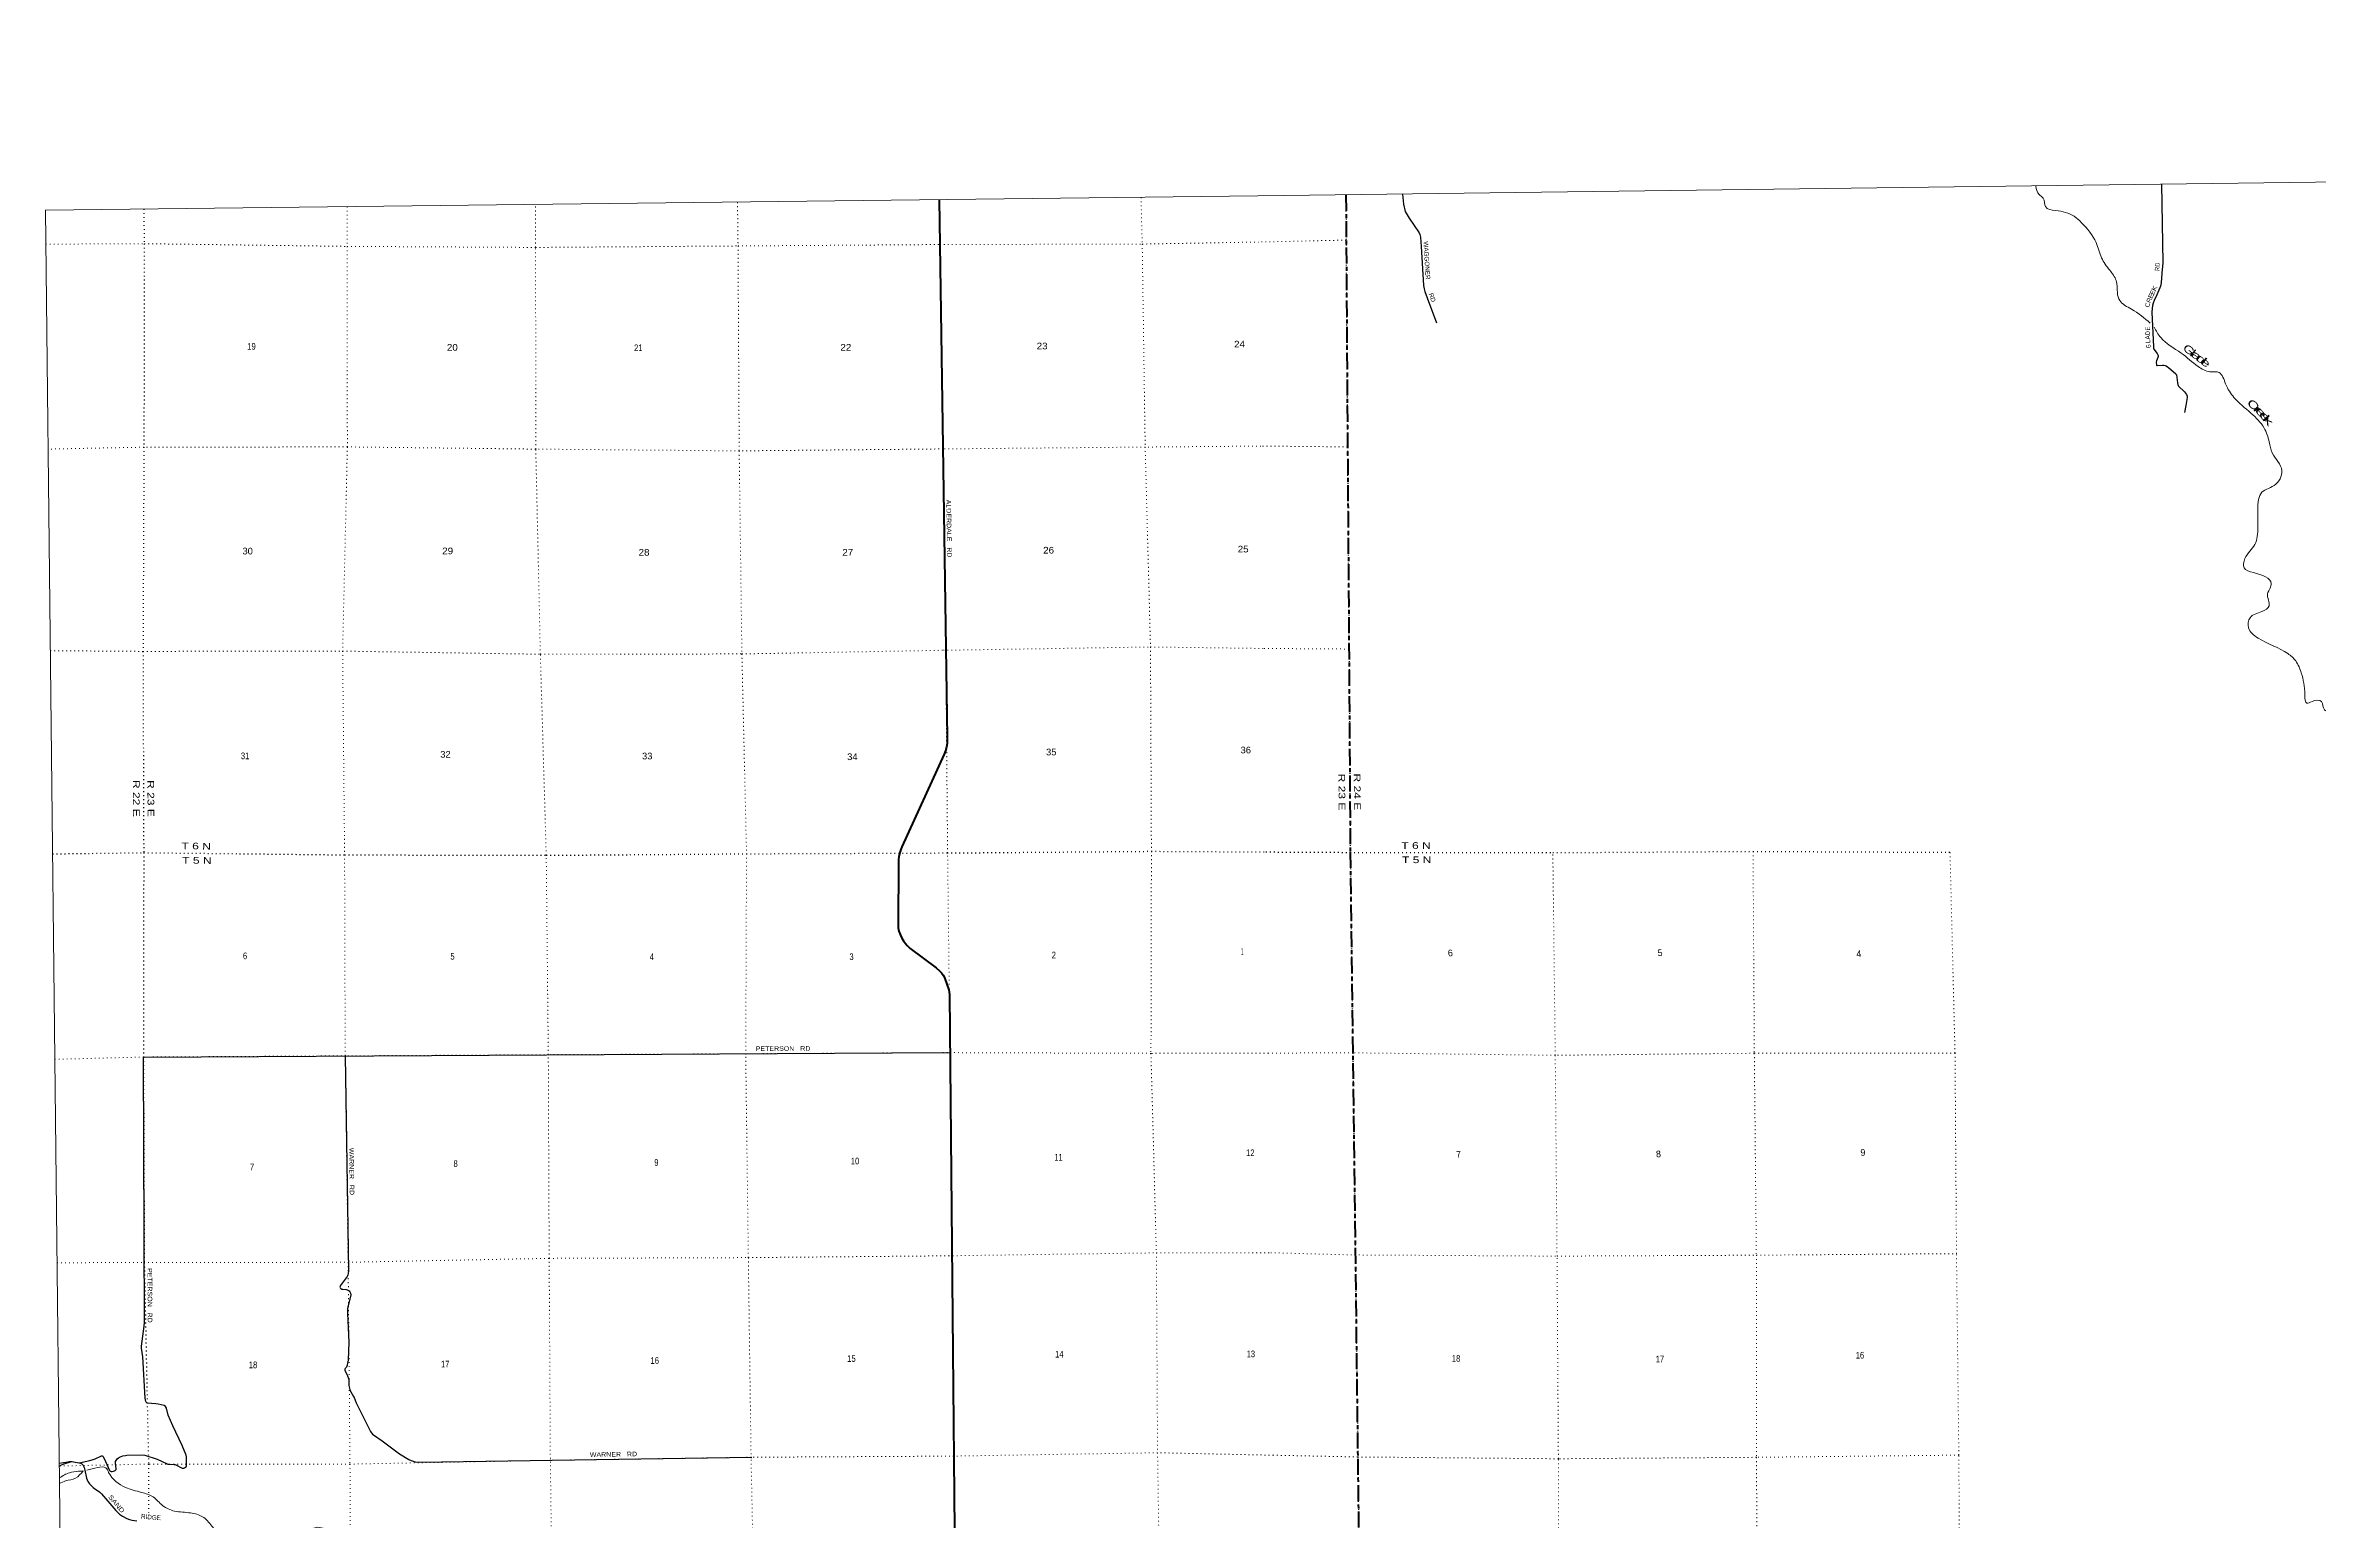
# Model space of a CAD drawing. Header units: feet. Extents: x 254670 to 524092, y -639101 to -543444.
# Drawn here: x 254670 to 314355, y -582200 to -543460 of the extents above; entities that cross this region are included whole.
import ezdxf
from ezdxf.enums import TextEntityAlignment as Align

# ---------------------------------------------------------------- set-up
doc = ezdxf.new("R2010")
doc.units = ezdxf.units.FT
doc.header["$LTSCALE"] = 70
doc.linetypes.add('DOTTED', pattern=[1.5, 0.3, -1.2])
doc.linetypes.add('LONG_DASH_SHORT_DASH', pattern=[9.9, 6, -1.2, 1.5, -1.2])
for name, color, linetype, lineweight in [('11', 7, 'LONG_DASH_SHORT_DASH', 60), ('26', 7, 'Continuous', 40), ('29', 7, 'Continuous', 25), ('39', 7, 'Continuous', 13), ('4', 7, 'Continuous', 13), ('6', 7, 'DOTTED', 25), ('7', 7, 'DOTTED', 13)]:
    doc.layers.add(name, color=color, linetype=linetype, lineweight=lineweight)
for name, color, linetype in [('27', 7, 'Continuous'), ('30', 7, 'Continuous'), ('41', 7, 'Continuous')]:
    doc.layers.add(name, color=color, linetype=linetype)

msp = doc.modelspace()

# ---------------------------------------------------------------- linework, layer by layer
at = {"layer": '11'}
msp.add_lwpolyline([(288815.99, -547384.11), (288931.96, -564640.11), (289191.24, -585811.02), (289219.35, -593052.97)], dxfattribs=at)
at = {"layer": '26'}
msp.add_lwpolyline([(278138.85, -547514.9), (278348.66, -561636.92), (278343.8, -561792.88), (278328.06, -561890.03), (278304.44, -561984.56), (278270.91, -562072.52), (277152.22, -564507.53), (277128.2, -564572.84), (277105.03, -564659.48), (277080.97, -564769.77), (277071.78, -564841.97), (277066.28, -564903.23), (277055.38, -566592.66), (277059.97, -566637.95), (277079.33, -566721.94), (277120.32, -566829.63), (277157.72, -566906.43), (277199.05, -566974.04), (277252.19, -567045.59), (277293.51, -567094.83), (277334.85, -567136.18), (277377.27, -567173.71), (278059.1, -567685.54), (278147.66, -567761.75), (278196.2, -567815.58), (278237.86, -567876.35), (278272.3, -567937.68), (278347.06, -568139.36), (278386.45, -568263.26), (278399.57, -568321.03), (278406.24, -568388.63), (278624.61, -591825.46)], dxfattribs=at)
at = {"layer": '29'}
for points in [[(310228.88, -547106.96), (310262.46, -549172.93), (310240.56, -549441.95), (310223.58, -549690.53), (310207.39, -549779.62), (310187.45, -549827.72), (310110.57, -550013.34), (310041.38, -550156.73), (310013.12, -550225.08), (309996.94, -550293.92), (309984.79, -550366.81), (309979.59, -550464.43), (310019.2, -551379.23), (310024.77, -551410.6), (310033.85, -551434.12), (310121.24, -551547.11), (310137.58, -551581.71), (310141.12, -551603.98), (310141.62, -551628.28), (310134.23, -551659.21), (310098.76, -551745.96), (310095.08, -551780.14), (310097.11, -551848.98), (310100.14, -551858.09), (310106.72, -551863.15), (310112.29, -551868.22), (310121.39, -551869.23), (310256.51, -551857.91), (310292.38, -551859.11), (310330.83, -551867.21), (310354.1, -551877.33), (310391.56, -551898.02), (310412.79, -551913.78), (310611.1, -552085.89), (310620.2, -552098.04), (310626.55, -552111.09), (310650.41, -552321.28), (310660.17, -552367.35), (310668.27, -552391.65), (310679.3, -552411.08), (310835.34, -552559.15), (310862.03, -552593.13), (310884.29, -552630.59), (310904.52, -552673.11), (310908.57, -552688.29), (310908.93, -552704.44), (310870.49, -552919.56), (310833.76, -553096.55)], [(290302.27, -547365.51), (290328.38, -547629.8), (290376.46, -547819.59), (290474.19, -547998.59), (290736.73, -548381.69), (290758.91, -548427.04), (290771.87, -548497.47), (290789.96, -548739.82), (290852, -549763.42), (290867.51, -549851.53), (290892.2, -549919.34), (290949.91, -550090.93), (291192.59, -550747.02)], [(255557.91, -580683.26), (255830.73, -580623.68), (255924.2, -580595.77), (255972.11, -580579.77), (256126.9, -580506.6), (256138.48, -580502.95), (256155.92, -580502.8), (256172.6, -580507.83), (256182.96, -580516.36), (256242.78, -580646.98), (256351.15, -580882.22), (256362.73, -580898.08), (256373.91, -580904.24), (256393.2, -580911.49), (256416.96, -580911.49), (256453.53, -580906.61), (256480.95, -580896.86), (256497.4, -580889.53), (256511.42, -580878.56), (256518.97, -580869.13), (256523.61, -580857.83), (256524.21, -580843.19), (256509.34, -580693.3), (256512.03, -580648.07), (256524.21, -580623.68), (256555.9, -580582.21), (256586.33, -580553.62), (256614.4, -580530.99), (256653.4, -580513.92), (256704.59, -580499.29), (256768.69, -580487.71), (256806.36, -580485.88), (257226.84, -580471.24), (257275.75, -580478.88), (257603.56, -580589.9), (257869.13, -580710.27), (257885.59, -580716.37), (257913.82, -580721.31), (258051.95, -580724.9), (258067.19, -580727.35), (258089.89, -580737.55), (258259.38, -580821.95), (258275.6, -580826.13), (258290.83, -580827.34), (258304.85, -580824.91), (258324.95, -580817.59), (258349.33, -580800.52), (258360.48, -580785.79), (258371.27, -580759.05), (258374.32, -580740.76), (258373.1, -580543.2), (258372.48, -580527.34), (258362.27, -580485.68), (258263.03, -580225.74), (258012.79, -579712.96), (257891.1, -579429.49), (257847.37, -579246.39), (257823.43, -579206.59), (257784.13, -579181.72), (257633.3, -579145.61), (257567.43, -579132.34), (257343.23, -579113.9), (257315.01, -579093.72), (257301.8, -579074.88), (257290.86, -578988.21), (257228.48, -577903.29), (257191.75, -577672.02), (257188.45, -577616.33), (257205.87, -577485.68), (257263.72, -577096.35), (257268.89, -576999.24), (257243.35, -570027.14), (278420.41, -569909.09)], [(262538.81, -569997.62), (262623.29, -575643.42), (262616.42, -575715.58), (262611.84, -575746.51), (262602.34, -575774.03), (262594.67, -575794.61), (262410.1, -576038.2), (262404.23, -576051.66), (262401.18, -576067.51), (262408.49, -576087.02), (262424.95, -576106.54), (262447.77, -576121.41), (262476.13, -576127.27), (262561.88, -576134.98), (262594.36, -576140.69), (262627.26, -576156.54), (262641.89, -576166.3), (262664.88, -576190.79), (262680.89, -576227.27), (262684.55, -576269.96), (262679.46, -576316.51), (262611.19, -576588.03), (262604.71, -576628.51), (262601.06, -576669.98), (262598.9, -576766.33), (262632.37, -577515.79), (262618.13, -577986.21), (262604.7, -578062.69), (262592.51, -578120.01), (262583.98, -578145.62), (262570.04, -578171.28), (262535.23, -578210.26), (262529.13, -578224.89), (262527.4, -578234.2), (262531.57, -578255.38), (262594.26, -578376.81), (262632.59, -578492.01), (262637, -578528.56), (262635.19, -578617.99), (262639.43, -578654.17), (262660.77, -578757.83), (262672.76, -578793.23), (262685.14, -578817.59), (262759.74, -578943.4), (262771.67, -578970.03), (262825.14, -579112.05), (263201.29, -579859.08), (263219.57, -579883.47), (263236.95, -579905.44), (263258.57, -579927.37), (263506.78, -580109.72), (263965.18, -580452.01), (264209.77, -580594.82), (264271.38, -580624.94), (264322.57, -580642.02), (264381.07, -580654.21), (264484.81, -580664.96), (273215.08, -580536.48)], [(255031.9, -580690.21), (255256.14, -580654.38), (255291.56, -580650.44), (255332.24, -580649.13), (255367.66, -580651.75), (255407.57, -580656.69), (255448, -580664.66)], [(255032.76, -580768.39), (255094.6, -580735.87), (255133.6, -580721.24), (255356.17, -580649.92)], [(255448, -580664.66), (255557.91, -580683.26), (255585.56, -580691.78), (255622.86, -580712.8), (255649.72, -580737.39), (255671.41, -580770.57), (255684.53, -580806.02), (255704.33, -580872.89), (255749.35, -581086.29), (255765.22, -581134.89), (255782.28, -581170.34), (255805.9, -581209.72), (255828.02, -581237.65), (255923.99, -581330.51), (255956.48, -581356.82), (256101.12, -581457.86), (256142.98, -581495.69), (256303.77, -581688.57), (256518.76, -581933.11), (256616.12, -582028.3), (256692.22, -582083.44), (256809.52, -582147.34), (256873.29, -582172.72), (256944.14, -582193.72), (257071.56, -582209.98)]]:
    msp.add_lwpolyline(points, dxfattribs=at)
at = {"layer": '39'}
for points in [[(306930.76, -547152.03), (307020.18, -547373.51), (307124.62, -547468.83), (307185.69, -547694.04), (307446.14, -547794.68), (307938.82, -547946.19), (308129.6, -548114.97), (308516.05, -548638.08), (308659.93, -549036.53), (308871.46, -549362.85), (309040.71, -549631.49), (309072.25, -549954.61), (309133.21, -550157.87), (309444.26, -550385.99), (309936.32, -550751.16)], [(310035.7, -550857.34), (310209.73, -551130.94), (310743.61, -551537.67), (311193.24, -551890.9), (311503.87, -552029.23), (311741.95, -552050.15), (311915.34, -552346.71), (312135.01, -552702.93), (312580.94, -553118.03), (312924.76, -553507.63), (313058.48, -553872.2), (313139.83, -554159.18), (313394.03, -554626.99), (313185.9, -555016.99), (312836.95, -555232.01), (312773.96, -555441.79), (312763.19, -556122.26), (312681.31, -556567.58), (312423.09, -556937.85), (312402.23, -557177.38), (312646.82, -557306.02), (313112.18, -557601.31), (313086.7, -557711.17), (313015.43, -557863.13), (313056.92, -558178.22), (312867.63, -558324.7), (312556.46, -558491.66), (312515.69, -558751.24), (312766.96, -559023.51), (313548.83, -559431.17), (313755.72, -559623.83), (313901.2, -559938.46), (313995.97, -560522.7), (314046.97, -560735.98), (314188.73, -560687.48), (314436.73, -560692.39), (314507.75, -560907.58), (314622.06, -560976.92), (314712.66, -561104.23), (314805.79, -561343.27), (314942.13, -561418.51), (315148.62, -561525.36), (315464.03, -561829.29), (315640.9, -562016.09), (316033.11, -562066.27), (316333.99, -562258.51), (316710.83, -562442.45), (316840.5, -562376.04), (317020.56, -562391.22), (317115.73, -562640.23), (317189.33, -562979.13), (317377.02, -562916.46), (317610.93, -562903.47), (317785.69, -563066.33), (318153.85, -563527.67), (318415.14, -563805.88), (318566.16, -563741.29)], [(255037.28, -581080.01), (255300.17, -580942.51), (255537.24, -580904.34), (255659.95, -580898.47)], [(255659.9, -580898.47), (255462.46, -581083.79), (255198.1, -581160.47), (255038.43, -581223.17)], [(255754.9, -580879.37), (256042.97, -580807.44), (256255.29, -580817.74), (256328.55, -580934.56), (256769.31, -581331.18), (257191.09, -581459.92), (257496.86, -581580.67), (257746.53, -581806.5), (258058.7, -581951.16), (258481.08, -581999.83), (258796.48, -582100.4), (259040.51, -582346.34), (259267.23, -582516.52), (259476.3, -582476.83), (259725.9, -582584.56), (259973.47, -582690.32), (260200.89, -583014.61), (260505.63, -583191.44), (260843.22, -583189.54), (261252.09, -582922.19), (261564.57, -582512.4), (261776.06, -582382.61), (261954.23, -582403.52), (262211.78, -582623.19), (262554.16, -582781.34), (262909.75, -582895.23), (263134.52, -582839.26), (263574.49, -582523.32), (263806.62, -582545.29), (264050.12, -582761.21), (264225.15, -583174.49), (264270.27, -583241.75)]]:
    msp.add_spline(points, degree=3, dxfattribs=at)
at = {"layer": '4'}
msp.add_lwpolyline([(255458.23, -619430.39), (254669.8, -547785.08), (286501.99, -547412.88), (318333.63, -546996.89), (350164.67, -546537.12), (381995.06, -546033.57), (413824.71, -545486.24), (445653.59, -544895.11), (477481.62, -544260.21), (509308.75, -543581.54), (515300.77, -543460.42)], dxfattribs=at)
msp.add_lwpolyline([(255458.23, -619430.39), (254669.8, -547785.08), (286501.99, -547412.88), (318333.63, -546996.89), (350164.67, -546537.12), (381995.06, -546033.57), (413824.71, -545486.24), (445653.59, -544895.11), (477481.62, -544260.21), (509308.75, -543581.54), (515300.77, -543460.42)], dxfattribs=at)
at = {"layer": '6'}
for points in [[(257249.04, -547756.54), (257265.56, -548666.38), (257255.03, -554010.84), (257230.83, -559373.55), (257249.25, -564659.46), (257243.35, -570027.14), (257263.3, -575426.1), (257375.88, -580716.09), (257374.11, -581989.9)], [(288815.99, -547384.11), (288821.64, -548587.72), (288855.05, -554003.35), (288896.29, -559314.2), (288931.85, -564653.71), (288997.16, -569918.77), (289060.19, -575222.79), (289127.83, -580532.6), (289192.58, -585808.68), (289211.39, -591085.4), (289219.35, -593052.97)], [(254855.84, -564691.31), (257249.25, -564659.46), (262524.32, -564717.41), (267818.56, -564729), (273077.93, -564689.15), (278347.61, -564667.13), (283708.81, -564623.5), (286715.27, -564640.9)], [(286715.27, -564640.9), (288924.97, -564652.56), (294249.44, -564658.85), (299506.8, -564626.1), (304678.43, -564649.58)]]:
    msp.add_lwpolyline(points, dxfattribs=at)
at = {"layer": '7'}
for p, q in [((288821.57, -548572.77), (286516.97, -548623.2)), ((288855.05, -554003.35), (286583.3, -553981.39)), ((288896.27, -559312.25), (286649.11, -559296.6))]:
    msp.add_line(p, q, dxfattribs=at)
for points in [[(262594.14, -547696.51), (262588.81, -548737.51), (262596.89, -554003.58), (262472.8, -559366.03), (262524.32, -564717.41), (262539.73, -569986.53), (262617.3, -575416.35), (262665.95, -580717.74), (262676.72, -586023.8), (262728.45, -591387.18), (262745.7, -593368.07)], [(268113.36, -593306.63), (268123.8, -591354.97), (267998.74, -586024.89), (267927.32, -580677.86), (267895.56, -575314.12), (267872.81, -569967.21), (267818.56, -564729), (267664.41, -559449.46), (267544.32, -554061.25), (267539.72, -548765.09), (267532.92, -547639.93)], [(272841.35, -547577.96), (272855.05, -548726.27), (272885.13, -554108.05), (272956.3, -559441.07), (273077.93, -564689.15), (273057.24, -570023.77), (273125.34, -575294.8), (273198.12, -580605.78), (273306.96, -585922.13), (273383.5, -591333.12), (273404.76, -593244.84)], [(278644.81, -593182.46), (278619.41, -591192.22), (278567.89, -585893.65), (278518.65, -580508.04), (278471.72, -575248.4), (278420.41, -569909.09), (278357.63, -564668.96), (278310.3, -559343.49), (278233.58, -554051.8), (278154.58, -548705.12), (278138.85, -547514.9)], [(283435.91, -547450.62), (283468.23, -548676.94), (283545.37, -554007.86), (283685.01, -559257.62), (283708.81, -564623.5), (283697.61, -569929.94), (283839.08, -575169.66), (283870.84, -580419.3), (283952.25, -585766.16), (283938.94, -591161.29), (283917.33, -593118.5)], [(254679.64, -548679.33), (257265.56, -548666.38), (262588.81, -548737.51), (267539.72, -548765.09), (272855.05, -548726.27), (278154.58, -548689.08), (283468.23, -548676.94), (286516.97, -548623.2)], [(286583.3, -553981.39), (283545.37, -554007.86), (278238.16, -554056.38), (272885.13, -554108.05), (267544.32, -554061.25), (262596.89, -554003.58), (257255.03, -554010.84), (254738.86, -554060.93)], [(254797.13, -559355.71), (257230.83, -559373.55), (262472.8, -559366.03), (267664.41, -559449.46), (272956.3, -559441.07), (278248.65, -559344.6), (283685.01, -559257.62), (286649.11, -559296.6)], [(294537.65, -592986.02), (294409.21, -591148.68), (294394.12, -585865.01), (294395.01, -580577.28), (294359.75, -575255.78), (294312.71, -569980.23), (294249.44, -564658.85)], [(299506.8, -564626.1), (299539.97, -569927.65), (299593.15, -575231.11), (299594.35, -580538.79), (299635.44, -585824.34), (299660.69, -591141.89), (299800.89, -592918.57)], [(305098.76, -592849.47), (305013.7, -591038.88), (304944.67, -585767.42), (304909.58, -580481.84), (304848.46, -575190.38), (304809.45, -569922.78), (304678.43, -564649.58)], [(286780.68, -569923.44), (283695.62, -569929.97), (278355.3, -569911.19), (273068.03, -569940.62), (267879.68, -569964.92), (262553.47, -569995.69), (257243.35, -570027.14), (254915.21, -570086.65)], [(304809.45, -569922.78), (299539.97, -569927.65), (294312.71, -569980.23), (288998.31, -569916.47), (286780.68, -569923.44)], [(254974.01, -575428.55), (257261.01, -575424.95), (262617.3, -575416.35), (267895.56, -575314.12), (273125.34, -575294.8), (278388.57, -575246.88), (283839.08, -575169.66), (286845.59, -575167.24)], [(286845.59, -575167.24), (289048.1, -575224.92), (294359.75, -575255.78), (299593.15, -575231.11), (304848.46, -575190.38)], [(286911.42, -580484.15), (283870.84, -580419.3), (278420.54, -580508.53), (273201.96, -580537.7), (267930.07, -580616.8), (262665.95, -580717.74), (257375.88, -580716.09), (255032.76, -580768.39)], [(304909.58, -580481.84), (299594.35, -580538.79), (294395.01, -580577.28), (289125.54, -580530.31), (286911.42, -580484.15)]]:
    msp.add_lwpolyline(points, dxfattribs=at)

# ---------------------------------------------------------------- texts
at = {"layer": '27', "width": 1.15}
msp.add_text('ALDERDALE   RD', height=120, rotation=270.851, dxfattribs=at).set_placement((278325.85, -555389.58))
at = {"layer": '30'}
for s, rotation, width, p in [('WAGGONER', 273.468, 0.95, (290882.61, -549111.35)), ('R', 86.092, 0.7, (310176.87, -549333.08)), ('D', 85.346, 0.75, (310186.35, -549222.62)), ('C', 77.536, 0.85, (309923.44, -550289.63)), ('R', 66.537, 1.1, (309961.61, -550175.88)), ('E', 64.241, 1.25, (310010.27, -550061.73)), ('E', 67.502, 1.15, (310054.43, -549964.31)), ('K', 63.502, 1.2, (310098.58, -549864.84)), ('E', 92.479, 0.75, (309924.33, -550893.28)), ('D', 92.479, 0.7, (309926.96, -551011.66)), ('A', 92.479, 0.8, (309927.41, -551125.54)), ('L', 92.479, 0.8, (309934.9, -551230.02)), ('G', 92.479, 0.65, (309946.3, -551358.8))]:
    msp.add_text(s, height=120, rotation=rotation, dxfattribs=dict(at, width=width)).set_placement(p, align=Align.CENTER)
msp.add_text('RD', height=120, rotation=290.299, dxfattribs=at).set_placement((291028.09, -550100.51), align=Align.CENTER)
for s, rotation, width, p in [('PETERSON   RD', 0.319, 1.15, (273319.37, -569868.08)), ('WARNER   RD', 270.685, 1.15, (262645.33, -572411.87)), ('PETERSON   RD', 270.21, 1.15, (257350.67, -575570.01)), ('WARNER   RD', 0.843, 1.15, (268964.72, -580529.02)), ('SAND', 309.816, 1.25, (256309.38, -581585.97))]:
    msp.add_text(s, height=120, rotation=rotation, dxfattribs=dict(at, width=width)).set_placement(p)
msp.add_text('RIDGE', height=120, rotation=355.24, dxfattribs=at).set_placement((257174.08, -582148.27))
at = {"layer": '41'}
for s, rotation, width, p in [('G', 321.745, 1.45, (310888.85, -551532.01)), ('l', 321.745, 1.55, (310996.14, -551616.74)), ('a', 321.948, 1.85, (311087.01, -551681.45)), ('d', 321.948, 1.95, (311216.02, -551779.35)), ('e', 323.734, 1.7, (311327.52, -551864.5)), ('C', 320.887, 1.55, (312572.56, -552972.22)), ('r', 316.777, 2.2, (312687.7, -553080.57)), ('e', 315.247, 2.05, (312773.38, -553167.8)), ('e', 315.247, 2.05, (312874.2, -553272.39)), ('k', 311.186, 2.1, (312952.06, -553374.43))]:
    msp.add_text(s, height=200, rotation=rotation, dxfattribs=dict(at, width=width)).set_placement(p, align=Align.CENTER)
at = {"layer": '6', "width": 1.35}
for s, rotation, p in [('R 22 E', 270.2, (256967.6, -562750.76)), ('R 23 E', 270.2, (257347.65, -562753.93)), ('R 23 E', 270.382, (288619.98, -562583.64)), ('R 24 E', 270.385, (289022.68, -562581.02)), ('T 6 N', 359.371, (258240.16, -564570.34)), ('T 6 N', 359.932, (290271.03, -564559.09)), ('T 5 N', 359.371, (258259.13, -564945.82)), ('T 5 N', 359.932, (290288.91, -564934.12))]:
    msp.add_text(s, height=175, rotation=rotation, dxfattribs=at).set_placement(p)
at = {"layer": '7'}
for s, width, p in [('19', 0.85, (259968.12, -551451.69)), ('20', 1.1, (265210.7, -551476.79)), ('21', 0.85, (270125.38, -551489)), ('22', 1.1, (275542.63, -551474.81)), ('23', 1.1, (280696.65, -551441.69)), ('24', 1.1, (285880.37, -551392.52)), ('30', 1.05, (259842.3, -556827.45)), ('29', 1.1, (265087.93, -556822.95)), ('28', 1.1, (270244.09, -556858.95)), ('27', 1.1, (275593.18, -556859.72)), ('26', 1.1, (280866.22, -556803.73)), ('25', 1.1, (285974.66, -556775.03)), ('31', 0.85, (259801.7, -562204.53)), ('32', 1.05, (265036.36, -562164.13)), ('33', 1.05, (270333.75, -562209.65)), ('34', 1.05, (275720.45, -562228.38)), ('35', 1.05, (280942.82, -562104.64)), ('36', 1.05, (286050.48, -562052.34)), ('6', 0.85, (259856.17, -567457.05)), ('5', 0.85, (265302.5, -567469.8)), ('4', 0.85, (270536.38, -567480.26)), ('3', 0.85, (275780.44, -567478.7)), ('2', 0.85, (281091.83, -567437.8)), ('1', 0.4, (286059.83, -567338.22)), ('7', 0.85, (260036.97, -573004.33)), ('8', 0.85, (265383.35, -572912.92)), ('9', 0.85, (270656.88, -572882.83)), ('10', 0.85, (275818.41, -572845.41)), ('11', 0.65, (281164.25, -572745.73)), ('12', 0.85, (286195.22, -572629.81)), ('14', 0.85, (281181.31, -577919.03)), ('13', 0.85, (286209.45, -577910.64)), ('18', 0.85, (260009.84, -578198.96)), ('17', 0.85, (265053.84, -578179.64)), ('16', 0.85, (270558.35, -578084.27)), ('15', 0.85, (275721.26, -578031.95)), ('18', 0.85, (291598.95, -578028.12)), ('17', 0.85, (296951.13, -578044.86)), ('16', 0.85, (302202.97, -577944.46))]:
    msp.add_text(s, height=175, dxfattribs=dict(at, width=width)).set_placement(p)
for s, p in [('6', (291500.93, -567385.94)), ('5', (297005.82, -567380.82)), ('4', (302226.18, -567408.63)), ('7', (291716.18, -572678.04)), ('8', (296965.63, -572665.27)), ('9', (302334.94, -572624.05))]:
    msp.add_text(s, height=175, rotation=5, dxfattribs=at).set_placement(p)

doc.saveas('drawing.dxf')
